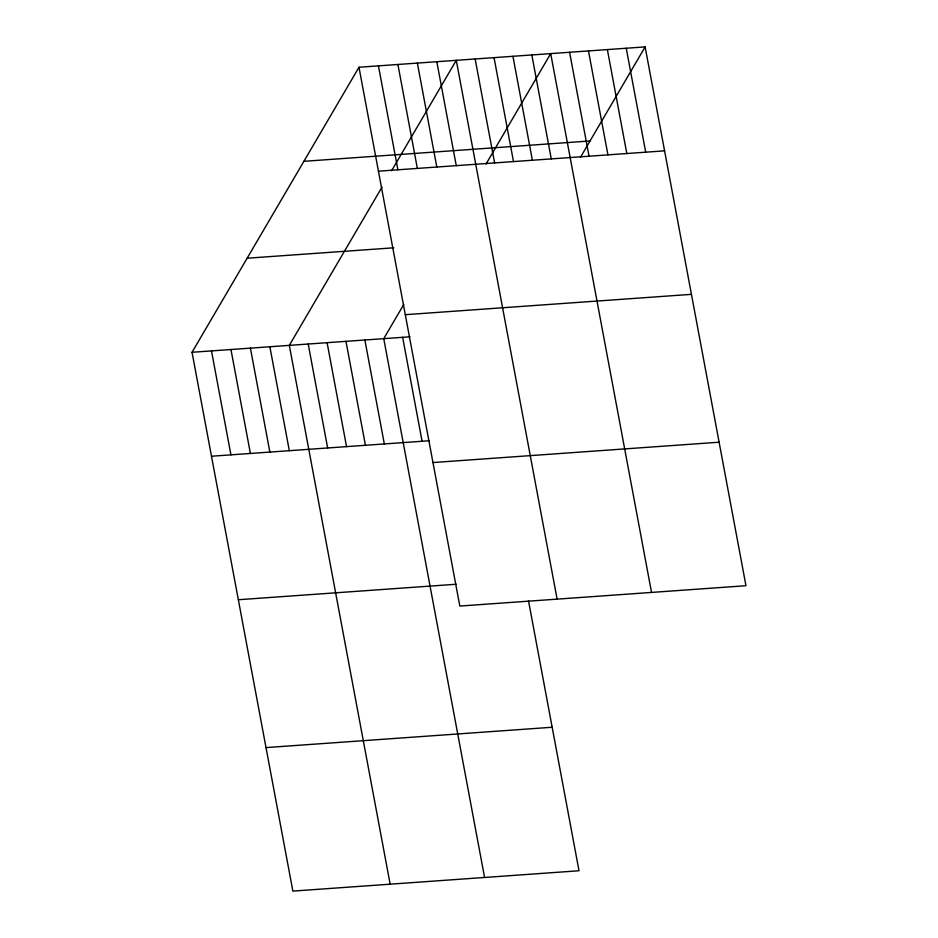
<?xml version="1.0" encoding="UTF-8"?>
<svg xmlns="http://www.w3.org/2000/svg" width="938" height="938" viewBox="0 0 938 938"><rect width="100%" height="100%" fill="white"/><g stroke="black" fill="none" stroke-linecap="round" stroke-linejoin="round"><path stroke-width="1.41" d="M528.481 600.719L579.016 870.757L292.867 891.1L192.032 352.289L358.984 67.243L645.133 46.9L745.968 585.711L459.819 606.054L358.984 67.243M382.012 187.119L289.326 345.372L390.161 884.182M391.592 170.751L456.278 60.325L557.113 599.136M403.786 304.451L383.748 338.665L484.583 877.476M486.025 164.044L550.7 53.618L651.535 592.429M580.458 157.326L645.133 46.9M303.889 161.313L590.037 140.97M378.436 171.185L664.585 150.842M247.128 258.22L393.808 247.796M405.298 314.687L691.447 294.344M192.032 352.289L409.906 336.801M211.484 456.231L429.358 440.743M432.969 462.551L719.118 442.208M238.334 599.734L456.208 584.245M266.005 747.598L552.154 727.255M626.244 48.248L645.696 152.179M607.367 49.585L626.819 153.527M588.478 50.933L607.93 154.864M569.589 52.27L589.041 156.212M531.823 54.955L551.274 158.897M512.934 56.303L532.385 160.234M494.045 57.64L513.496 161.582M475.156 58.988L494.607 162.919M436.815 61.709L456.267 165.651M417.363 63.092L436.815 167.034M397.9 64.476L417.351 168.418M378.448 65.859L397.9 169.801M402.637 337.317L422.088 441.259M364.87 340.002L384.322 443.944M345.981 341.35L365.433 445.28M327.092 342.687L346.544 446.629M308.203 344.035L327.655 447.965M269.863 346.755L289.314 450.697M250.411 348.139L269.863 452.081M230.947 349.522L250.399 453.464M211.484 350.906L230.936 454.848"/></g></svg>
